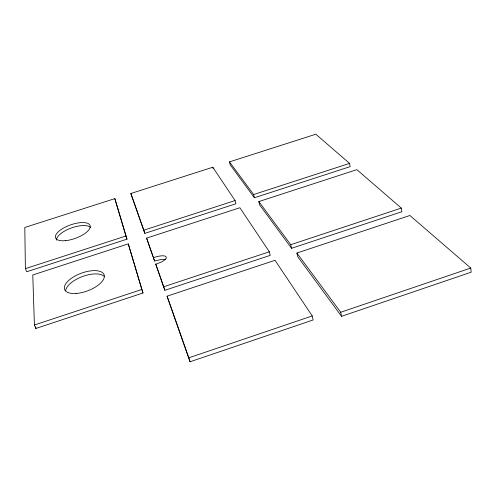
<?xml version="1.0" encoding="UTF-8"?>
<svg xmlns="http://www.w3.org/2000/svg" width="496" height="496" viewBox="0 0 496 496"><rect width="100%" height="100%" fill="white"/><g stroke="black" fill="none" stroke-linecap="round" stroke-linejoin="round"><path stroke-width="0.74" d="M155.769 264.151C171.548 259.166 168.652 252.433 153.487 257.691L146.587 238.117L239.884 207.737L269.334 251.788L270.208 255.378L164.877 290.296L155.769 264.151L164.877 290.296M341.546 316.324L471.2 272.186L470.747 268.051L409.901 215.493L296.899 253.034L297.724 256.692L341.546 316.324L340.721 312.257L296.899 253.034M190.061 361.776L188.796 357.827L312.226 315.94L313.125 319.963L190.061 361.776L167.059 296.174L275.032 260.301L312.226 315.94M340.721 312.257L470.747 268.051M35.873 328.457L142.997 292.993L128.272 243.877L32.773 274.97L34.416 324.998L35.873 328.457L35.817 326.907M163.736 286.756L269.334 251.788M258.825 201.574L290.737 244.702L401.326 208.084L401.872 211.724L291.555 248.298L259.613 204.842L258.825 201.574L356.847 169.663L401.326 208.084M34.416 324.998L141.819 289.484L128.272 243.877M25.395 268.64L125.941 235.997L114.843 198.623L24.8 227.478L25.395 268.64L26.679 271.765L127.001 239.159L114.843 198.623M130.851 193.496L143.79 230.2L235.085 200.558L235.91 203.763L144.813 233.368L130.851 193.496L212.803 167.233L235.085 200.558M229.462 161.894L253.623 194.544L349.581 163.389L350.164 166.631L254.405 197.749L230.212 164.833L229.462 161.894L315.816 134.224L349.581 163.389M146.587 238.117L154.566 261.045L161.237 259.439L165.732 259.321M167.059 296.174L188.796 357.827M141.819 289.484L142.997 292.993M125.941 235.997L127.001 239.159M143.79 230.2L144.813 233.368M153.487 257.691L154.566 261.045M212.803 167.233L213.193 168.696M253.623 194.544L254.405 197.749M290.737 244.702L291.555 248.298M65.658 290.83A21.012 9.43 -20.5 0 1 82.218 276.601A21.012 9.43 -20.5 0 1 104.16 276.365M56.513 240.151A18.315 7.192 -19.6 0 1 71.244 228.005A18.315 7.192 -19.6 0 1 90.725 227.738M76.105 293.452A21.061 9.368 -20.4 0 0 104.259 275.305A21.061 9.368 -20.4 0 0 72.695 277.438A21.061 9.368 -20.4 0 0 76.105 293.452M65.348 240.672A18.346 7.142 -19.6 0 0 90.198 225.916A18.346 7.142 -19.6 0 0 62.868 228.445A18.346 7.142 -19.6 0 0 65.348 240.672"/></g></svg>
